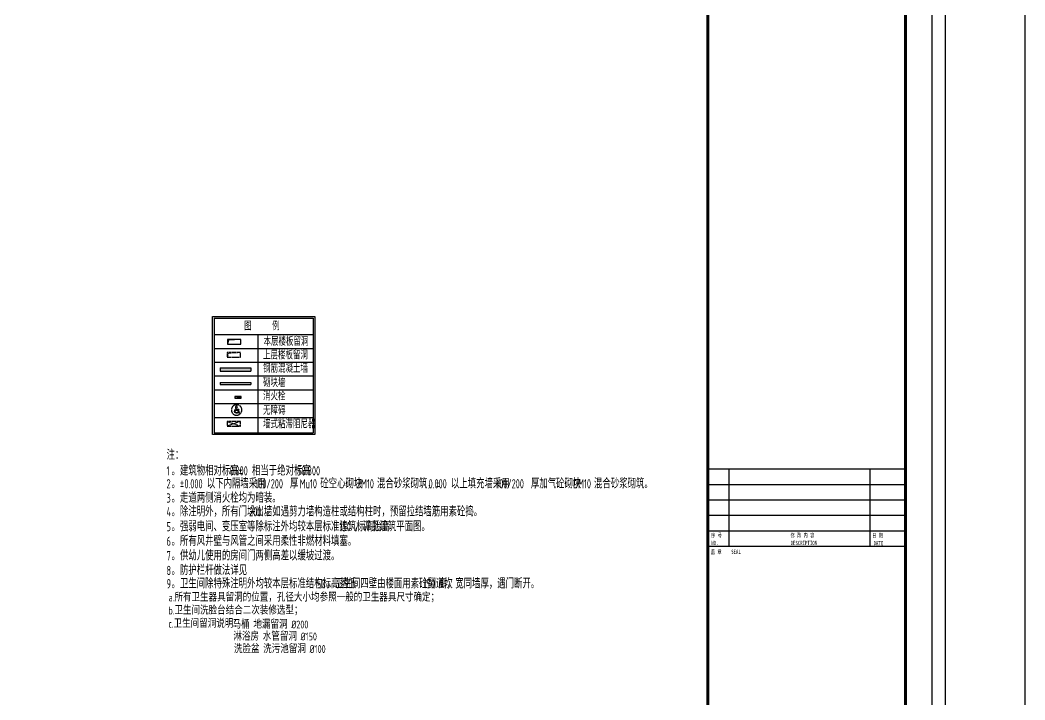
# Model space of a CAD drawing. Header units: millimetres. Extents: x -1048436 to -185795, y -983427 to 400387.
# Drawn here: x -669013 to -611820, y -347443 to -308774 of the extents above; entities that cross this region are included whole.
import ezdxf
from ezdxf.enums import TextEntityAlignment as Align

# ---------------------------------------------------------------- set-up
doc = ezdxf.new("R2010")
doc.units = ezdxf.units.MM
doc.header["$LTSCALE"] = 500
doc.linetypes.add('DASH', pattern=[0.35, 0.25, -0.1])
doc.linetypes.add('HIDDEN', pattern=[0.375, 0.25, -0.125])
for name, color, linetype in [('2017_11-sheet-R$0$C-SHET-TTLB', 11, 'Continuous'), ('2017_11-sheet-R2$0$C-SHET-TTLB', 11, 'Continuous'), ('C-SHET-TTLB', 11, 'Continuous'), ('P-消火栓-VPIPE', 1, 'Continuous'), ('SPACE', 7, 'Continuous'), ('公用-说明', 13, 'Continuous'), ('建-填充', 9, 'Continuous'), ('建-墙', 254, 'Continuous'), ('建-墙-混凝土墙', 6, 'Continuous'), ('建-文字', 4, 'Continuous'), ('建-洁具', 55, 'Continuous'), ('建-符号-房名', 13, 'Continuous'), ('建筑-洞口', 3, 'Continuous')]:
    doc.layers.add(name, color=color, linetype=linetype)
doc.styles.add('2017_11-sheet-R$0$SHEET-ECADI', font='simhei.ttf', dxfattribs={"width": 0.7})
doc.styles.add('2017_11-sheet-R2$0$SHEET-ECADI', font='simhei.ttf', dxfattribs={"width": 0.7})
doc.styles.add('ECADI', font='hzs.shx', dxfattribs={"width": 0.7, "bigfont": 'hztxt.shx'})
doc.styles.add('HDY9-1', font='hztxt_e.shx', dxfattribs={"width": 0.7, "bigfont": 'hztxt.shx'})
doc.styles.add('HZ0', font='hzs.shx', dxfattribs={"width": 0.7, "bigfont": 'hztxt.shx'})
doc.styles.add('XD2008', font='xd-hzs.shx', dxfattribs={"width": 0.7, "bigfont": 'xd-hztxt.shx'})

# ---------------------------------------------------------------- blocks, each defined once
blk = doc.blocks.new('2017_11-sheet-R', base_point=(415, 5))
at = {"layer": '2017_11-sheet-R$0$C-SHET-TTLB'}
blk.add_line((340, 281.36), (414.5, 281.36), dxfattribs=at)
at = {"layer": '2017_11-sheet-R$0$C-SHET-TTLB', "style": '2017_11-sheet-R$0$SHEET-ECADI', "width": 0.7}
blk.add_text('盖 章    SEAL', height=1.6, dxfattribs=at).set_placement((341.13, 278.48))
blk = doc.blocks.new('2017_11-sheet-R2', base_point=(415, 5))
at = {"layer": '2017_11-sheet-R2$0$C-SHET-TTLB'}
for p, q in [((340, 310.74), (414.5, 310.74)), ((347.91, 310.74), (347.91, 281.36)), ((401.42, 310.74), (401.42, 281.36)), ((340, 304.85), (414.5, 304.85)), ((340, 298.99), (414.5, 298.99)), ((340, 293.11), (414.5, 293.11)), ((340, 287.24), (414.5, 287.24)), ((340, 281.36), (414.5, 281.36))]:
    blk.add_line(p, q, dxfattribs=at)
at = {"layer": '2017_11-sheet-R2$0$C-SHET-TTLB', "style": '2017_11-sheet-R2$0$SHEET-ECADI', "width": 0.7}
for s, p in [('序 号', (341.27, 284.74)), ('修 改 内 容', (371.39, 284.74)), ('日 期', (402.4, 284.66)), ('NO.', (341.27, 281.83)), ('DESCRIPTION', (371.39, 281.83)), ('DATE', (402.87, 281.75))]:
    blk.add_text(s, height=1.6, dxfattribs=at).set_placement(p)
blk = doc.blocks.new('集团图框A0')
at = {"layer": 'C-SHET-TTLB'}
for points in [[(1015.73, -1212.37), (1015.73, -2063.37), (-183.27, -2063.37), (-183.27, -1212.37)], [(1010.73, -1217.37), (1010.73, -2058.37), (-178.27, -2058.37), (-178.27, -1217.37)]]:
    blk.add_lwpolyline(points, close=True, dxfattribs=at)
at = {"layer": 'C-SHET-TTLB', "const_width": 1.2}
blk.add_lwpolyline([(-159.87, -1227.37), (1000.73, -1227.37), (1000.73, -2048.37), (-159.87, -2048.37)], close=True, dxfattribs=at)
at = {"layer": 'C-SHET-TTLB'}
blk.add_lwpolyline([(925.73, -1227.37, 1.2, 1.2, 0), (925.73, -2048.37, 0.9, 0.9, 0)], format="xyseb", dxfattribs=at)
for name in ['2017_11-sheet-R2', '2017_11-sheet-R']:
    blk.add_blockref(name, (1000.73, -2048.37), dxfattribs=at)
at = {"color": 2, "style": 'ECADI', "width": 0.7}
for tag, p in [('序号1', (929.61, -1745.73)), ('记要1', (957.8, -1745.75)), ('日期1', (993.15, -1745.56)), ('序号2', (929.61, -1751.61)), ('记要2', (957.8, -1751.63)), ('日期2', (993.15, -1751.44)), ('序号3', (929.61, -1757.47)), ('记要3', (957.8, -1757.49)), ('日期3', (993.15, -1757.31)), ('序号4', (929.61, -1763.36)), ('记要4', (957.8, -1763.38)), ('日期4', (993.15, -1763.19)), ('合作设计单位', (962.41, -1906.6)), ('审定人', (961.73, -1925.59)), ('审核人', (961.73, -1935.07)), ('设计总负责人', (961.73, -1944.83)), ('专业负责人', (961.73, -1955.56)), ('校对人', (961.73, -1965.81)), ('设计人', (961.73, -1975.68)), ('建设单位上', (964.26, -1983.78)), ('建设单位中', (964.26, -1987.74)), ('建设单位下', (964.26, -1991.58)), ('项目名称上', (964.24, -1996.15)), ('项目名称中', (964.24, -2000.23)), ('项目名称下', (964.24, -2004.18)), ('子项', (963.47, -2010.78)), ('图名上', (964.36, -2017.44)), ('图名中', (964.36, -2021.34)), ('图名下', (964.36, -2025.46)), ('工程编号', (946.99, -2031.42)), ('阶段', (983.81, -2031.45)), ('专业', (983.61, -2037.82)), ('比例', (945.85, -2038.04)), ('日期', (945.99, -2044.58)), ('图别、图号', (985.93, -2044.68))]:
    blk.add_attdef(tag, text='', height=3.5, dxfattribs=at).set_placement(p, align=Align.MIDDLE)
blk = doc.blocks.new('A0')
blk.add_blockref('集团图框A0', (-1070456.26, -656962.74))
blk = doc.blocks.new('PA-X单栓')
blk.add_line((-162, 57), (325, 200))
blk.add_lwpolyline([(-162, 57), (325, 57), (325, 200), (-162, 200)], close=True)
blk.add_solid([(325, 57), (325, 200), (-162, 57)])
blk = doc.blocks.new('M-CTS-L1$0$A$C5FA93A88')
at = {"linetype": 'ByBlock'}
for p, q in [((-297, 132), (-382, -240)), ((48, 301), (-333, 301)), ((-333, 301), (-333, 241)), ((-333, 241), (43, 241)), ((-327, -294), (-255, 78)), ((32, 132), (-297, 132)), ((-255, 78), (82, 78)), ((32, 132), (66, 486)), ((132, 601), (82, 78)), ((147, 247), (113, 189)), ((-484, -228), (-490, -282)), ((-490, -282), (-327, -294)), ((-382, -240), (-484, -228)), ((-237, -162), (-182, -124))]:
    blk.add_line(p, q, dxfattribs=at)
at = {"linetype": 'HIDDEN'}
blk.add_circle((-13, 181), 750, dxfattribs=at)
at = {"linetype": 'ByBlock'}
blk.add_circle((0, 601), 133, dxfattribs=at)
for radius in [287, 220]:
    blk.add_arc((0, 0), radius, 214.28968, 59.13015, dxfattribs=at)
blk = doc.blocks.new('dfgdh')
at = {"layer": '建-填充'}
blk.add_hatch(color=256, dxfattribs=at).paths.add_polyline_path([(-654127, -470585), (-650647, -470585), (-650647, -470185), (-654127, -470185)])
at = {"layer": '公用-说明'}
for p, q in [((-654819, -464560), (-654819, -477605)), ((-654819, -464560), (-643542, -464560)), ((-643542, -464560), (-643542, -470151)), ((-654819, -466424), (-643542, -466424)), ((-649850, -466424), (-649850, -470151)), ((-643542, -466424), (-643542, -477605)), ((-654819, -467994), (-643542, -467994)), ((-654819, -469562), (-643542, -469562)), ((-654819, -471129), (-643542, -471129)), ((-649850, -470151), (-649850, -477605)), ((-654819, -472697), (-643542, -472697)), ((-654819, -474265), (-643542, -474265)), ((-654819, -475832), (-643542, -475832)), ((-654819, -477605), (-643542, -477605))]:
    blk.add_line(p, q, dxfattribs=at)
blk.add_lwpolyline([(-655005, -464374), (-643355, -464374), (-643355, -477792), (-655005, -477792)], close=True, dxfattribs=at)
at = {"layer": '建-墙'}
for p, q in [((-654147, -471879), (-650642, -471879)), ((-654147, -471879), (-654147, -472079)), ((-654147, -472079), (-650642, -472079)), ((-650642, -471879), (-650642, -472079))]:
    blk.add_line(p, q, dxfattribs=at)
at = {"layer": '建-墙-混凝土墙'}
for p, q in [((-654127, -470185), (-650647, -470185)), ((-654127, -470185), (-654127, -470585)), ((-654127, -470585), (-650647, -470585)), ((-650647, -470185), (-650647, -470585))]:
    blk.add_line(p, q, dxfattribs=at)
at = {"layer": '建筑-洞口', "linetype": 'Continuous'}
blk.add_lwpolyline([(-651779, -466965), (-653185, -467043), (-653309, -467505)], dxfattribs=at)
blk.add_lwpolyline([(-653309, -466965), (-653309, -467505), (-651779, -467505), (-651779, -466965)], close=True, dxfattribs=at)
at = {"layer": '建筑-洞口', "linetype": 'DASH'}
for points in [[(-651810, -468456), (-653217, -468534), (-653340, -468996)], [(-651810, -476295), (-651810, -476295), (-653340, -476835)], [(-653340, -476295), (-653340, -476295), (-651810, -476835)]]:
    blk.add_lwpolyline(points, dxfattribs=at)
for points in [[(-653340, -468456), (-653340, -468996), (-651810, -468996), (-651810, -468456)], [(-653340, -476295), (-653340, -476835), (-651810, -476835), (-651810, -476295)]]:
    blk.add_lwpolyline(points, close=True, dxfattribs=at)
at = {"layer": 'P-消火栓-VPIPE', "linetype": 'ByBlock', "xscale": 1.5, "yscale": 1.5, "zscale": 1.5}
blk.add_blockref('PA-X单栓', (-652234, -473755), dxfattribs=at)
at = {"layer": '建-洁具', "xscale": -0.8, "yscale": 0.8, "zscale": 0.8}
blk.add_blockref('M-CTS-L1$0$A$C5FA93A88', (-652268, -475135), dxfattribs=at)
at = {"layer": '公用-说明', "style": 'HDY9-1', "width": 0.7}
for s, p in [('图          例', (-651403, -465917)), ('本层楼板留洞', (-649192, -467674)), ('上层楼板留洞', (-649245, -469234)), ('钢筋混凝土墙', (-649245, -470737)), ('墙式粘滞阻尼器', (-649245, -477073))]:
    blk.add_text(s, height=900, dxfattribs=at).set_placement(p)
at = {"layer": '建-符号-房名', "style": 'HDY9-1', "width": 0.7}
for s, p in [('砌块墙', (-649245, -472376)), ('消火栓', (-649245, -473895)), ('无障碍', (-649245, -475527))]:
    blk.add_text(s, height=900, dxfattribs=at).set_placement(p)
blk = doc.blocks.new('dhfgh')
at = {"layer": '建-文字', "style": 'XD2008', "width": 0.7}
for s, p in [('注：', (-660676, -482283)), ('1', (-660676, -483177)), ('。建筑物相对标高±', (-660393, -483177)), ('0.000', (-657086, -483177)), ('相当于绝对标高', (-655814, -483177)), ('50.800', (-653241, -483177)), ('2', (-660676, -483911)), ('。±', (-660393, -483911)), ('0.000', (-659658, -483911)), ('以下内隔墙采用', (-658386, -483911)), ('100/200', (-655629, -483911)), ('厚', (-653650, -483911)), ('Mu10', (-653097, -483911)), ('砼空心砌块', (-651924, -483911)), ('DM10', (-649901, -483911)), ('混合砂浆砌筑，±', (-648700, -483911)), ('0.000', (-645760, -483911)), ('以上填充墙采用', (-644488, -483911)), ('100/200', (-641915, -483911)), ('厚加气砼砌块', (-639936, -483911)), ('DM10', (-637546, -483911)), ('混合砂浆砌筑。', (-636345, -483911)), ('3', (-660676, -484723)), ('。走道两侧消火栓均为暗装。', (-660393, -484723)), ('4', (-660676, -485503)), ('。除注明外，所有门垛出墙', (-660393, -485503)), ('200', (-655983, -485503)), ('。如遇剪力墙构造柱或结构柱时，预留拉结墙筋用素砼捣。', (-655135, -485503)), ('5', (-660676, -486350)), ('。强弱电间、变压室等除标注外均较本层标准建筑标高抬高', (-660393, -486350)), ('150', (-650838, -486350)), ('，详见建筑平面图。', (-649990, -486350)), ('6', (-660676, -487177)), ('。所有风井壁与风管之间采用柔性非燃材料填塞。', (-660393, -487177)), ('7', (-660676, -488008)), ('。供幼儿使用的房间门两侧高差以缓坡过渡。', (-660393, -488008)), ('8', (-660676, -488842)), ('。防护栏杆做法详见', (-660393, -488842)), ('9', (-660676, -489598)), ('。卫生间除特殊注明外均较本层标准结构标高落低', (-660393, -489598)), ('50', (-652123, -489598)), ('。卫生间四壁由楼面用素砼翻道坎', (-651558, -489598)), ('150', (-646045, -489598)), ('高，宽同墙厚，遇门断开。', (-645197, -489598))]:
    blk.add_text(s, height=525, dxfattribs=at).set_placement(p)
at = {"layer": '建-文字', "linetype": 'ByBlock', "style": 'HZ0', "width": 0.8}
for s, p in [('a.所有卫生器具留洞的位置，孔径大小均参照一般的卫生器具尺寸确定；', (-660563, -490341, -100)), ('b.卫生间洗脸台结合二次装修选型；', (-660572, -491081, -100)), ('c.卫生间留洞说明：', (-660572, -491835, -100)), ('马桶 地漏留洞 %%c200', (-656918, -491882, -100)), ('淋浴房 水管留洞 %%c150', (-656870, -492565, -100)), ('洗脸盆 洗污池留洞 %%C100', (-656846, -493275, -100))]:
    blk.add_text(s, height=450, dxfattribs=at).set_placement(p)

msp = doc.modelspace()

# ---------------------------------------------------------------- linework, layer by layer
at = {"layer": 'SPACE', "linetype": 'Continuous'}
msp.add_lwpolyline([(-821819.6, -243518.5), (-611819.6, -243518.5), (-611819.6, -392018.5), (-821819.6, -392018.5), (-821819.6, -243518.5)], dxfattribs=at)

# ---------------------------------------------------------------- block references
for name, p, xscale, yscale, zscale in [('A0', (159799713.8, 98471506.5), 150, 150, 150), ('dfgdh', (-330560.9, -93454.4), 0.5, 0.5, 0.5)]:
    msp.add_blockref(name, p, dxfattribs=dict(xscale=xscale, yscale=yscale, zscale=zscale))
msp.add_blockref('dhfgh', (0, 148500))

doc.saveas('drawing.dxf')
